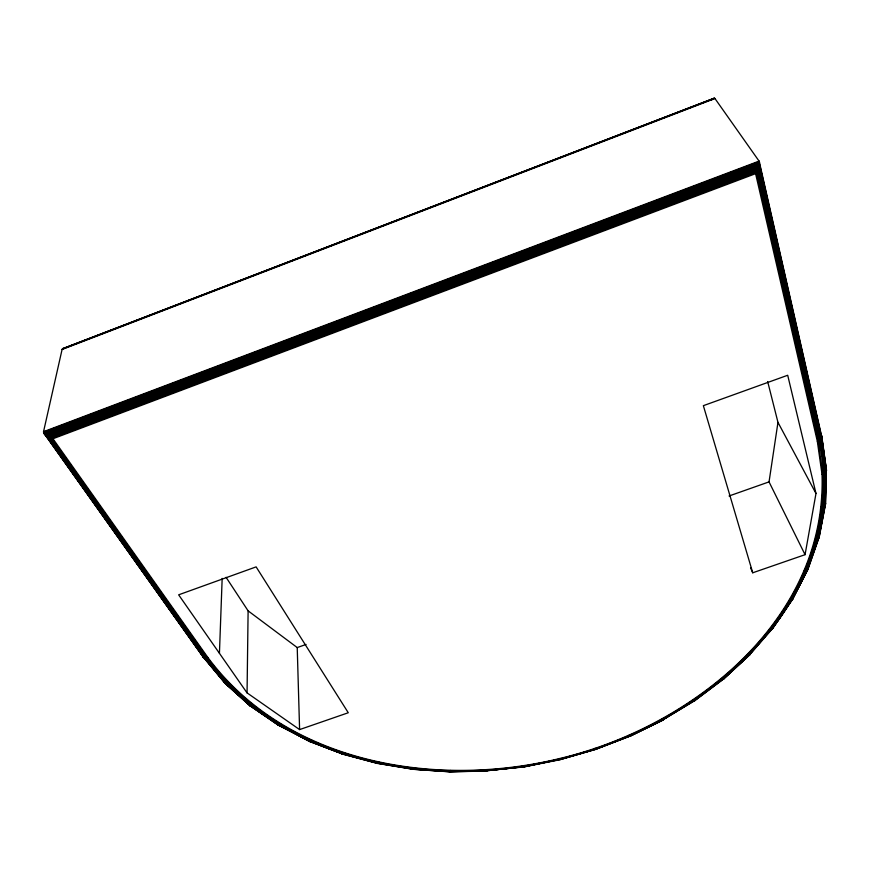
<?xml version="1.0" encoding="UTF-8"?>
<svg xmlns="http://www.w3.org/2000/svg" width="870" height="870" viewBox="0 0 870 870"><rect width="100%" height="100%" fill="white"/><g stroke="black" fill="none" stroke-linecap="round" stroke-linejoin="round"><path stroke-width="1.3" d="M822.019 474.28L817.332 441.329L821.171 438.784L821.519 435.544L826.5 470.529L824.869 472.997L822.019 474.28C826.989 620.745 690.802 727.516 559.693 758.52C436.87 788.514 287.089 764.132 207.843 657.437L52.961 438.741C49.481 437.447 44.066 436 43.533 431.694L62.085 349.479L63.086 348.402L65.37 347.924M825.217 502.381L825.532 503.904L819.203 537.203L817.789 538.704L815.114 539.346M826.5 470.529L821.748 436.044M629.26 735.106L630.315 736.15L663.484 719.86L663.647 719.153L636.416 732.54M247.058 692.911L178.644 594.819L256.128 566.881L348.272 712.747L299.595 729.593L247.058 692.879L248.113 610.86L226.08 577.31M821.16 507.069L824.88 505.329L825.826 472.084L821.171 438.784L759.031 166.072L759.39 161.57L714.944 98.527L713.857 98.212L711.519 99.93M825.206 504.883L826.174 468.973L825.532 503.904L824.88 505.329M825.423 504.404L826.391 469.474M219.436 653.326L222.165 578.409M630.315 736.15L630.489 735.444L595.406 749.026L559.899 759.293L523.327 766.426L523.577 767.014L523.555 765.665M694.902 700.056L694.206 700.937L692.77 700.198M487.026 769.667L486.689 771.048L449.627 771.831L449.224 771.266M721.284 678.741L722.97 679.307L723.84 678.295M750.571 567.871L752.735 572.786L805.065 554.679L769.047 481.882L777.965 422.363L767.666 381.538M747.112 654.838L749.385 655.121L750.049 653.631M805.065 554.679L815.984 493.486L787.698 375.264L703.362 405.67L752.735 572.786M769.83 628.695L772.375 628.705L773.049 626.607M818.279 538.399L824.455 505.753L825.391 472.562L820.736 439.306L758.651 167.268L759.031 166.072L45.914 435.457L203.95 657.676L225.341 683.407L228.973 682.95M818.996 535.246L819.496 532.614M820.736 526.045L821.236 523.414M822.476 516.845L822.976 514.213M823.477 511.582L824.716 505.013M818.681 538.041L825.423 502.893M818.996 537.638L825.532 503.393M789.036 600.528L791.809 600.246L792.581 597.973M595.732 748.45L595.819 749.451L595.047 748.309M804.261 570.633L807.643 569.73L807.915 567.077M819.203 537.203L819.203 535.746M450.464 770.439L449.627 771.831M523.577 767.014L486.297 770.483M807.262 570.035L818.757 537.018M807.643 569.73L818.866 537.519M807.925 569.371L819.312 536.736M414.272 767.927C412.293 770.874 412.206 767.46 416.447 769.004M791.809 600.246L808.219 568.067M792.168 599.995L808.219 568.534M792.429 599.68L808.121 568.969M52.961 438.741L755.595 173.663L758.651 167.268L46.849 436.098L204.483 657.84L225.841 683.548L250.864 706.125L279.053 725.482L281.543 724.482M378.841 762.098L377.417 763.436L376.438 762.446M771.527 628.912C812.558 576.201 834.515 506.547 819.594 440.253L757.629 169.813L49.079 437.305L205.722 657.927C239.38 704.298 289.569 736.161 343.498 753.942L344.607 752.92M773.898 625.976L783.663 611.664M785.175 609.468L792.69 598.462M771.984 628.847C813.113 576.027 835.135 506.231 820.203 439.796L758.183 168.53L47.915 436.718L205.081 657.927L226.396 683.592L251.365 706.135L253.692 705.309M772.375 628.705L792.69 598.908M772.69 628.499L792.613 599.321M772.255 628.096L748.635 655.23L722.622 679.285M773.158 627.509L749.037 655.219L722.97 679.307M749.385 655.121L773.093 627.89M741.196 661.254L743.143 659.46M722.209 679.176C791.33 622.811 839.474 531.091 818.898 440.666L757.009 171.118L50.319 437.838L206.407 657.84C239.979 704.135 290.047 735.933 343.867 753.681M723.807 677.893L729.636 672.499M740.326 662.614L743.241 659.928M723.274 679.263L750.016 654.414M723.514 679.133L749.875 654.718M312.015 740.37L310.264 741.468L308.73 740.805L343.498 753.942M722.731 678.698L693.564 700.72L662.614 719.631L629.771 735.77M722.763 679.1L693.901 700.872L662.896 719.816L661.961 719.033M694.206 700.937L723.796 678.643M694.456 700.915L723.688 678.926M665.963 717.739L669.432 715.618M671.749 714.194L676.381 711.366M678.698 709.953L687.952 704.298M690.269 702.884L693.738 700.763M662.896 719.816L694.793 700.633M663.647 719.468L629.989 735.987L595.558 749.266L559.975 759.543L559.693 758.52M630.163 736.118L663.592 719.697M595.841 749.113L630.511 735.748M595.667 749.418L630.478 735.966M62.596 348.696L714.292 98.169M64.489 348.011L712.78 98.788M62.259 349.066L714.661 98.266M62.085 349.479L714.944 98.527M759.39 161.57L43.5 432.26L203.493 657.437L207.843 657.437M759.532 162.211L43.641 432.858L203.493 657.437M43.968 433.488L759.564 163.005M44.457 434.141L759.488 163.919L821.737 437.675L826.38 471.061M45.109 434.804L759.303 164.941L821.508 438.23L826.163 471.583M248.113 610.86L297.225 647.563L306.077 644.442M729.06 495.987L769.047 481.882M594.558 749.483L560.019 759.466L523.414 766.709M595.841 749.331L560.03 759.717L523.533 767.003L559.954 759.184M309.209 741.338L343.15 754.105M523.61 766.47C462.916 775.485 400.287 771.679 341.671 753.137L342.519 754.159M486.395 770.755L506.22 768.591M508.874 768.297L514.159 767.721M516.802 767.427L522.087 766.851M523.61 766.742L486.852 770.766L449.344 771.549M449.485 771.744L486.776 770.95M251.365 706.135L249.429 705.233L279.053 725.482M424.31 769.548L429.562 769.906M436.109 770.363L441.362 770.722M412.663 769.015L450.062 771.549M412.826 769.211L449.91 771.733M413.011 769.308L449.768 771.831M380.571 763.479L383.224 763.925M385.888 764.36L388.553 764.795M391.217 765.23L393.882 765.676M396.546 766.111L399.199 766.546M401.864 766.981L404.528 767.416M407.193 767.862L409.857 768.297M413.631 769.036L377.971 763.175L343.117 753.866M376.743 763.12L413.413 769.221M376.949 763.327L413.206 769.319M342.019 753.822L377.689 763.36M342.258 754.04L377.417 763.436M314.69 742.762L326.957 747.482M329.415 748.418L337.995 751.723M308.948 741.12L342.823 754.181M278.65 725.417L249.69 705.581M223.916 681.058L225.341 683.407M283.544 727.385L277.584 724.286L309.524 741.479M285.925 728.625L291.885 731.724M294.267 732.964L304.989 738.543M277.758 724.688L310.264 741.468M277.998 725.014L309.872 741.523M250.212 705.081L253.485 707.321M266.568 716.314L268.754 717.815M275.29 722.307L277.476 723.807M224.058 682.102L249.233 704.809L279.498 725.46M224.547 682.896L250.016 705.842M227.973 685.245L223.949 681.601L202.492 655.795L203.112 657.122M236.031 692.509L247.113 702.514M224.264 682.537L250.419 706.027M202.601 656.295L224.906 683.189M204.189 657.307L200.111 651.924M206.766 660.406L208.474 662.472M211.051 665.572L212.769 667.638M215.347 670.737L217.054 672.804M47.469 437.229L43.533 431.694L759.162 161.081L821.856 437.121M52.189 443.874L56.126 449.409M60.052 454.934L63.989 460.469M68.708 467.114L72.645 472.649M76.582 478.174L81.302 484.818M85.238 490.354L89.958 496.987M93.101 501.414L96.255 505.851M101.757 513.594L104.9 518.02M109.631 524.654L113.557 530.189M118.276 536.833L122.213 542.369M126.15 547.904L128.51 551.221M134.013 558.964L137.166 563.39M142.669 571.144L145.823 575.57M150.543 582.204L154.479 587.739M159.199 594.384L163.125 599.908M167.062 605.444L171.781 612.088M175.718 617.624L180.438 624.258M183.592 628.684L188.311 635.328M192.248 640.864L196.968 647.497M777.965 422.363L815.984 493.486M755.595 173.663L817.332 441.329M297.225 647.563L299.595 729.593M822.813 474.041C827.729 620.854 691.237 727.864 559.801 758.944C436.696 789.003 286.589 764.578 207.114 657.676L51.624 438.328L756.324 172.412L818.137 441.036L822.813 474.041"/></g></svg>
